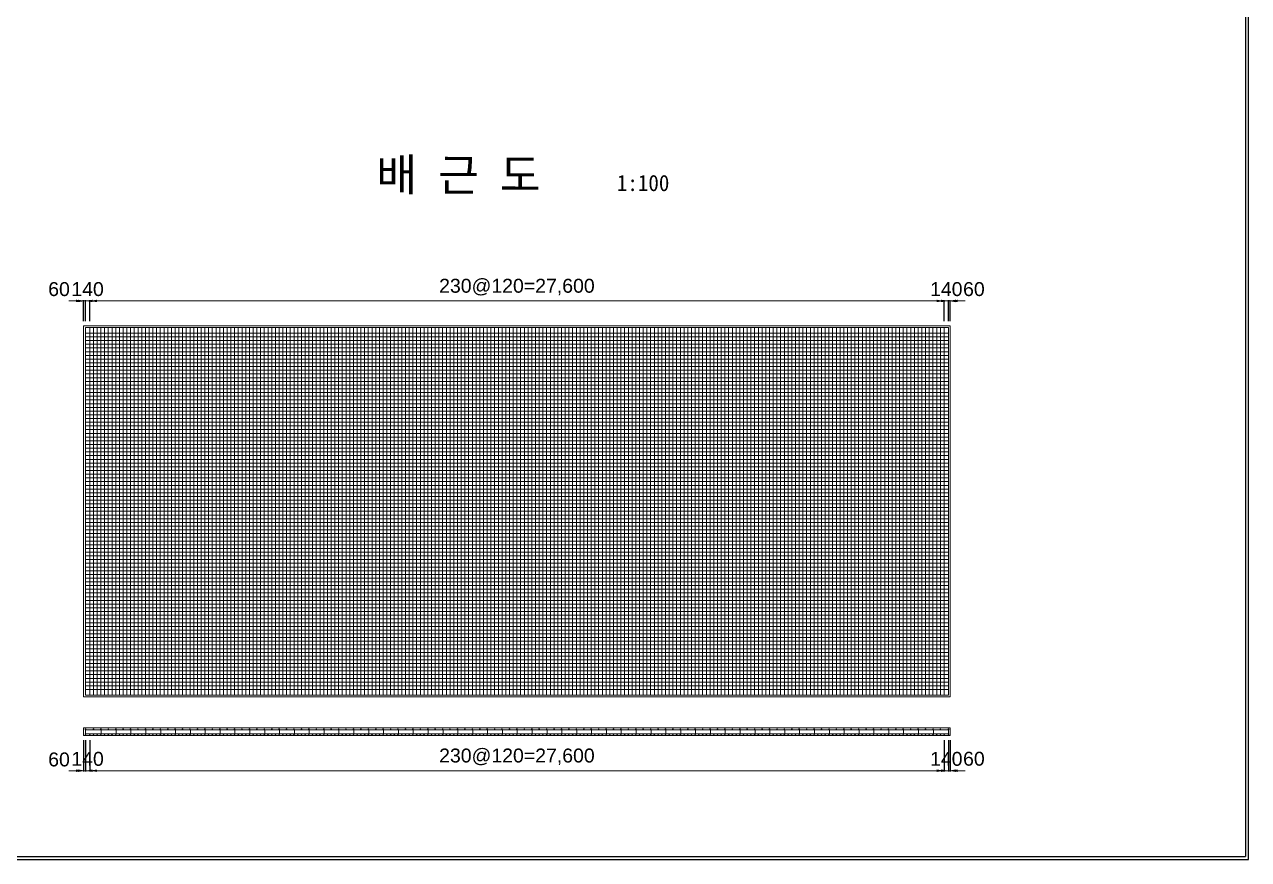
# Model space of a CAD drawing. Header units: metres. Extents: x 674733 to 752233, y -201459 to -147459.
# Drawn here: x 712691 to 752233, y -201459 to -174463 of the extents above; entities that cross this region are included whole.
import ezdxf
from ezdxf.enums import TextEntityAlignment as Align

# ---------------------------------------------------------------- set-up
doc = ezdxf.new("R2010")
doc.units = ezdxf.units.M
doc.header["$MEASUREMENT"] = 0
doc.layers.get('Defpoints').update_dxf_attribs({"lineweight": 0})
for name, color, linetype, lineweight in [('A-DIM01', 1, 'Continuous', 0), ('Concrete', 4, 'Continuous', 0), ('L3', 6, 'Continuous', 0), ('Text', 3, 'Continuous', 0)]:
    doc.layers.add(name, color=color, linetype=linetype, lineweight=lineweight)
doc.styles.get("Standard").update_dxf_attribs({"font": '', "height": 5})
doc.styles.add('style2', font='arial.ttf')
doc.styles.add('돋움', font='')
doc.styles.get('STANDARD').set_extended_font_data('GulimChe')
doc.styles.get('돋움').set_extended_font_data('Dotum')
doc.dimstyles.new('DIM01', dxfattribs={"dimtxt": 3.5, "dimasz": 0.8, "dimexe": 2, "dimexo": 10, "dimgap": 1.25, "dimtad": 1, "dimdec": 0, "dimzin": 0, "dimtxsty": '돋움', "dimcen": 0.09, "dimclrd": 1, "dimclre": 1, "dimclrt": 256, "dimadec": 0, "dimazin": 0, "dimtfac": 0.072, "dimtdec": 0, "dimtix": 1, "dimtmove": 2, "dimatfit": 3, "dimfxl": 1, "dimtolj": 1, "dimtzin": 0, "dimlwd": -1, "dimarcsym": 0})

# ---------------------------------------------------------------- blocks, each defined once
blk = doc.blocks.new('*D380')
at = {"layer": 'A-DIM01', "color": 1}
for p, q in [((714358.977496, -183400.880734), (714118.977496, -183400.880734)), ((714598.977496, -183400.880734), (714658.977496, -183400.880734)), ((714898.977496, -183400.880734), (715138.977496, -183400.880734))]:
    blk.add_line(p, q, dxfattribs=at)
at = {"layer": 'A-DIM01', "color": 1, "lineweight": -2}
for p, q in [((714598.977496, -184052.008871), (714598.977496, -183370.880734)), ((714658.977496, -184052.008871), (714658.977496, -183370.880734))]:
    blk.add_line(p, q, dxfattribs=at)
at = {"layer": 'A-DIM01', "color": 1}
for points in [[(714358.977496, -183360.880734), (714358.977496, -183440.880734), (714598.977496, -183400.880734)], [(714898.977496, -183360.880734), (714898.977496, -183440.880734), (714658.977496, -183400.880734)]]:
    blk.add_solid(points, dxfattribs=at)
at = {"layer": 'Defpoints', "color": 0}
for p in [(714658.977496, -183400.880734), (714598.977496, -184202.008871), (714658.977496, -184202.008871)]:
    blk.add_point(p, dxfattribs=at)
at = {"layer": 'A-DIM01', "color": 7, "insert": (713806.895174, -183021.12289), "char_height": 450, "attachment_point": 5, "style": 'style2'}
blk.add_mtext('\\A1;60', dxfattribs=at)
blk = doc.blocks.new('*D382')
at = {"layer": 'A-DIM01', "color": 1}
for p, q in [((714418.977496, -183400.880734), (714178.977496, -183400.880734)), ((714658.977496, -183400.880734), (714798.977496, -183400.880734)), ((715038.977496, -183400.880734), (715278.977496, -183400.880734))]:
    blk.add_line(p, q, dxfattribs=at)
at = {"layer": 'A-DIM01', "color": 1, "lineweight": -2}
for p, q in [((714658.977496, -184052.008871), (714658.977496, -183370.880734)), ((714798.977496, -184052.008871), (714798.977496, -183370.880734))]:
    blk.add_line(p, q, dxfattribs=at)
at = {"layer": 'A-DIM01', "color": 1}
for points in [[(714418.977496, -183360.880734), (714418.977496, -183440.880734), (714658.977496, -183400.880734)], [(715038.977496, -183360.880734), (715038.977496, -183440.880734), (714798.977496, -183400.880734)]]:
    blk.add_solid(points, dxfattribs=at)
at = {"layer": 'Defpoints', "color": 0}
for p in [(714798.977496, -183400.880734), (714658.977496, -184202.008871), (714798.977496, -184202.008871)]:
    blk.add_point(p, dxfattribs=at)
at = {"layer": 'A-DIM01', "color": 7, "insert": (714728.977496, -183021.12289), "char_height": 450, "attachment_point": 5, "style": 'style2'}
blk.add_mtext('\\A1;140', dxfattribs=at)
blk = doc.blocks.new('*D384')
at = {"layer": 'A-DIM01', "color": 1}
for p, q in [((742298.977496, -183400.880734), (742058.977496, -183400.880734)), ((742538.977496, -183400.880734), (742598.977496, -183400.880734)), ((742838.977496, -183400.880734), (743078.977496, -183400.880734))]:
    blk.add_line(p, q, dxfattribs=at)
at = {"layer": 'A-DIM01', "color": 1, "lineweight": -2}
for p, q in [((742538.977496, -184052.008871), (742538.977496, -183370.880734)), ((742598.977496, -184052.008871), (742598.977496, -183370.880734))]:
    blk.add_line(p, q, dxfattribs=at)
at = {"layer": 'A-DIM01', "color": 1}
for points in [[(742298.977496, -183360.880734), (742298.977496, -183440.880734), (742538.977496, -183400.880734)], [(742838.977496, -183360.880734), (742838.977496, -183440.880734), (742598.977496, -183400.880734)]]:
    blk.add_solid(points, dxfattribs=at)
at = {"layer": 'Defpoints', "color": 0}
for p in [(742598.977496, -183400.880734), (742538.977496, -184202.008871), (742598.977496, -184202.008871)]:
    blk.add_point(p, dxfattribs=at)
at = {"layer": 'A-DIM01', "color": 7, "insert": (743361.257966, -183021.12289), "char_height": 450, "attachment_point": 5, "style": 'style2'}
blk.add_mtext('\\A1;60', dxfattribs=at)
blk = doc.blocks.new('*D386')
at = {"layer": 'A-DIM01', "color": 1}
for p, q in [((742158.977496, -183400.880734), (741918.977496, -183400.880734)), ((742398.977496, -183400.880734), (742538.977496, -183400.880734)), ((742778.977496, -183400.880734), (743018.977496, -183400.880734))]:
    blk.add_line(p, q, dxfattribs=at)
at = {"layer": 'A-DIM01', "color": 1, "lineweight": -2}
for p, q in [((742398.977496, -184052.008871), (742398.977496, -183370.880734)), ((742538.977496, -184052.008871), (742538.977496, -183370.880734))]:
    blk.add_line(p, q, dxfattribs=at)
at = {"layer": 'A-DIM01', "color": 1}
for points in [[(742158.977496, -183360.880734), (742158.977496, -183440.880734), (742398.977496, -183400.880734)], [(742778.977496, -183360.880734), (742778.977496, -183440.880734), (742538.977496, -183400.880734)]]:
    blk.add_solid(points, dxfattribs=at)
at = {"layer": 'Defpoints', "color": 0}
for p in [(742538.977496, -183400.880734), (742398.977496, -184202.008871), (742538.977496, -184202.008871)]:
    blk.add_point(p, dxfattribs=at)
at = {"layer": 'A-DIM01', "color": 7, "insert": (742468.977496, -183021.12289), "char_height": 450, "attachment_point": 5, "style": 'style2'}
blk.add_mtext('\\A1;140', dxfattribs=at)
blk = doc.blocks.new('*D388')
at = {"layer": 'A-DIM01', "color": 1, "lineweight": -2}
for p, q in [((714798.977496, -184052.008871), (714798.977496, -183370.880734)), ((742398.977496, -184052.008871), (742398.977496, -183370.880734))]:
    blk.add_line(p, q, dxfattribs=at)
at = {"layer": 'A-DIM01', "color": 1}
blk.add_line((715038.977496, -183400.880734), (742158.977496, -183400.880734), dxfattribs=at)
for points in [[(715038.977496, -183360.880734), (715038.977496, -183440.880734), (714798.977496, -183400.880734)], [(742158.977496, -183360.880734), (742158.977496, -183440.880734), (742398.977496, -183400.880734)]]:
    blk.add_solid(points, dxfattribs=at)
at = {"layer": 'Defpoints', "color": 0}
for p in [(742398.977496, -183400.880734), (714798.977496, -184202.008871), (742398.977496, -184202.008871)]:
    blk.add_point(p, dxfattribs=at)
at = {"layer": 'A-DIM01', "color": 7, "insert": (728598.977496, -182955.587419), "char_height": 450, "attachment_point": 5, "style": 'style2'}
blk.add_mtext('\\A1;230@120=27,600', dxfattribs=at)
blk = doc.blocks.new('*D390')
at = {"layer": 'A-DIM01', "color": 1, "lineweight": -2}
for p, q in [((714598.977496, -197602.008871), (714598.977496, -198616.632182)), ((714658.977496, -197935.504045), (714658.977496, -198616.632182))]:
    blk.add_line(p, q, dxfattribs=at)
at = {"layer": 'A-DIM01', "color": 1}
for p, q in [((714358.977496, -198586.632182), (714118.977496, -198586.632182)), ((714598.977496, -198586.632182), (714658.977496, -198586.632182)), ((714898.977496, -198586.632182), (715138.977496, -198586.632182))]:
    blk.add_line(p, q, dxfattribs=at)
for points in [[(714358.977496, -198546.632182), (714358.977496, -198626.632182), (714598.977496, -198586.632182)], [(714898.977496, -198546.632182), (714898.977496, -198626.632182), (714658.977496, -198586.632182)]]:
    blk.add_solid(points, dxfattribs=at)
at = {"layer": 'Defpoints', "color": 0}
for p in [(714598.977496, -197452.008871), (714658.977496, -197785.504045), (714658.977496, -198586.632182)]:
    blk.add_point(p, dxfattribs=at)
at = {"layer": 'A-DIM01', "color": 7, "insert": (713806.895174, -198225.705703), "char_height": 450, "attachment_point": 5, "style": 'style2'}
blk.add_mtext('\\A1;60', dxfattribs=at)
blk = doc.blocks.new('*D392')
at = {"layer": 'A-DIM01', "color": 1, "lineweight": -2}
for p, q in [((714658.977496, -197602.008871), (714658.977496, -198616.632182)), ((714798.977496, -197935.504045), (714798.977496, -198616.632182))]:
    blk.add_line(p, q, dxfattribs=at)
at = {"layer": 'A-DIM01', "color": 1}
for p, q in [((714418.977496, -198586.632182), (714178.977496, -198586.632182)), ((714658.977496, -198586.632182), (714798.977496, -198586.632182)), ((715038.977496, -198586.632182), (715278.977496, -198586.632182))]:
    blk.add_line(p, q, dxfattribs=at)
for points in [[(714418.977496, -198546.632182), (714418.977496, -198626.632182), (714658.977496, -198586.632182)], [(715038.977496, -198546.632182), (715038.977496, -198626.632182), (714798.977496, -198586.632182)]]:
    blk.add_solid(points, dxfattribs=at)
at = {"layer": 'Defpoints', "color": 0}
for p in [(714658.977496, -197452.008871), (714798.977496, -197785.504045), (714798.977496, -198586.632182)]:
    blk.add_point(p, dxfattribs=at)
at = {"layer": 'A-DIM01', "color": 7, "insert": (714728.977496, -198206.874337), "char_height": 450, "attachment_point": 5, "style": 'style2'}
blk.add_mtext('\\A1;140', dxfattribs=at)
blk = doc.blocks.new('*D394')
at = {"layer": 'A-DIM01', "color": 1, "lineweight": -2}
for p, q in [((742538.977496, -197602.008871), (742538.977496, -198616.632182)), ((742598.977496, -197602.008871), (742598.977496, -198616.632182))]:
    blk.add_line(p, q, dxfattribs=at)
at = {"layer": 'A-DIM01', "color": 1}
for p, q in [((742298.977496, -198586.632182), (742058.977496, -198586.632182)), ((742538.977496, -198586.632182), (742598.977496, -198586.632182)), ((742838.977496, -198586.632182), (743078.977496, -198586.632182))]:
    blk.add_line(p, q, dxfattribs=at)
for points in [[(742298.977496, -198546.632182), (742298.977496, -198626.632182), (742538.977496, -198586.632182)], [(742838.977496, -198546.632182), (742838.977496, -198626.632182), (742598.977496, -198586.632182)]]:
    blk.add_solid(points, dxfattribs=at)
at = {"layer": 'Defpoints', "color": 0}
for p in [(742538.977496, -197452.008871), (742598.977496, -197452.008871), (742598.977496, -198586.632182)]:
    blk.add_point(p, dxfattribs=at)
at = {"layer": 'A-DIM01', "color": 7, "insert": (743361.257966, -198202.877584), "char_height": 450, "attachment_point": 5, "style": 'style2'}
blk.add_mtext('\\A1;60', dxfattribs=at)
blk = doc.blocks.new('*D396')
at = {"layer": 'A-DIM01', "color": 1, "lineweight": -2}
for p, q in [((742398.977496, -197935.504045), (742398.977496, -198616.632182)), ((742538.977496, -197935.504045), (742538.977496, -198616.632182))]:
    blk.add_line(p, q, dxfattribs=at)
at = {"layer": 'A-DIM01', "color": 1}
for p, q in [((742158.977496, -198586.632182), (741918.977496, -198586.632182)), ((742398.977496, -198586.632182), (742538.977496, -198586.632182)), ((742778.977496, -198586.632182), (743018.977496, -198586.632182))]:
    blk.add_line(p, q, dxfattribs=at)
for points in [[(742158.977496, -198546.632182), (742158.977496, -198626.632182), (742398.977496, -198586.632182)], [(742778.977496, -198546.632182), (742778.977496, -198626.632182), (742538.977496, -198586.632182)]]:
    blk.add_solid(points, dxfattribs=at)
at = {"layer": 'Defpoints', "color": 0}
for p in [(742398.977496, -197785.504045), (742538.977496, -197785.504045), (742538.977496, -198586.632182)]:
    blk.add_point(p, dxfattribs=at)
at = {"layer": 'A-DIM01', "color": 7, "insert": (742468.977496, -198206.874337), "char_height": 450, "attachment_point": 5, "style": 'style2'}
blk.add_mtext('\\A1;140', dxfattribs=at)
blk = doc.blocks.new('*D398')
at = {"layer": 'A-DIM01', "color": 1, "lineweight": -2}
for p, q in [((714798.977496, -197602.008871), (714798.977496, -198616.632182)), ((742398.977496, -197602.008871), (742398.977496, -198616.632182))]:
    blk.add_line(p, q, dxfattribs=at)
at = {"layer": 'A-DIM01', "color": 1}
blk.add_line((715038.977496, -198586.632182), (742158.977496, -198586.632182), dxfattribs=at)
for points in [[(715038.977496, -198546.632182), (715038.977496, -198626.632182), (714798.977496, -198586.632182)], [(742158.977496, -198546.632182), (742158.977496, -198626.632182), (742398.977496, -198586.632182)]]:
    blk.add_solid(points, dxfattribs=at)
at = {"layer": 'Defpoints', "color": 0}
for p in [(714798.977496, -197452.008871), (742398.977496, -197452.008871), (742398.977496, -198586.632182)]:
    blk.add_point(p, dxfattribs=at)
at = {"layer": 'A-DIM01', "color": 7, "insert": (728598.977496, -198141.338866), "char_height": 450, "attachment_point": 5, "style": 'style2'}
blk.add_mtext('\\A1;230@120=27,600', dxfattribs=at)

msp = doc.modelspace()

# ---------------------------------------------------------------- linework, layer by layer
for p, q in [((752232.93221, -201458.579537), (752232.93221, -147458.579537)), ((752132.93221, -147558.579537), (752132.93221, -201358.579537)), ((674732.93221, -201458.579537), (752232.93221, -201458.579537)), ((674832.93221, -201358.579537), (752132.93221, -201358.579537))]:
    msp.add_line(p, q)
at = {"layer": 'Concrete'}
for p, q in [((714598.977496, -184202.008871), (727948.977496, -184202.008871)), ((714598.977496, -196202.008871), (714598.977496, -184202.008871)), ((727948.977496, -184202.008871), (742598.977496, -184202.008871)), ((742598.977496, -184202.008871), (742598.977496, -196202.008871)), ((714598.977496, -196202.008871), (727948.977496, -196202.008871)), ((727948.977496, -196202.008871), (742598.977496, -196202.008871)), ((714598.977496, -197202.008871), (725031.473804, -197202.008871)), ((714598.977496, -197202.008871), (714598.977496, -197452.008871)), ((725031.473804, -197202.008871), (742598.977496, -197202.008871)), ((742598.977496, -197202.008871), (742598.977496, -197452.008871)), ((714598.977496, -197452.008871), (725031.473804, -197452.008871)), ((725031.473804, -197452.008871), (742598.977496, -197452.008871))]:
    msp.add_line(p, q, dxfattribs=at)
at = {"layer": 'L3'}
for p, q in [((714658.977496, -184262.008871), (727948.977496, -184262.008871)), ((714658.977496, -196142.008871), (714658.977496, -184262.008871)), ((714798.977496, -196142.008871), (714798.977496, -184262.008871)), ((714918.977496, -196142.008871), (714918.977496, -184262.008871)), ((715038.977496, -196142.008871), (715038.977496, -184262.008871)), ((715158.977496, -196142.008871), (715158.977496, -184262.008871)), ((715278.977496, -196142.008871), (715278.977496, -184262.008871)), ((715398.977496, -196142.008871), (715398.977496, -184262.008871)), ((715518.977496, -196142.008871), (715518.977496, -184262.008871)), ((715638.977496, -196142.008871), (715638.977496, -184262.008871)), ((715758.977496, -196142.008871), (715758.977496, -184262.008871)), ((715878.977496, -196142.008871), (715878.977496, -184262.008871)), ((715998.977496, -196142.008871), (715998.977496, -184262.008871)), ((716118.977496, -196142.008871), (716118.977496, -184262.008871)), ((716238.977496, -196142.008871), (716238.977496, -184262.008871)), ((716358.977496, -196142.008871), (716358.977496, -184262.008871)), ((716478.977496, -196142.008871), (716478.977496, -184262.008871)), ((716598.977496, -196142.008871), (716598.977496, -184262.008871)), ((716718.977496, -196142.008871), (716718.977496, -184262.008871)), ((716838.977496, -196142.008871), (716838.977496, -184262.008871)), ((716958.977496, -196142.008871), (716958.977496, -184262.008871)), ((717078.977496, -196142.008871), (717078.977496, -184262.008871)), ((717198.977496, -196142.008871), (717198.977496, -184262.008871)), ((717318.977496, -196142.008871), (717318.977496, -184262.008871)), ((717438.977496, -196142.008871), (717438.977496, -184262.008871)), ((717558.977496, -196142.008871), (717558.977496, -184262.008871)), ((717678.977496, -196142.008871), (717678.977496, -184262.008871)), ((717798.977496, -196142.008871), (717798.977496, -184262.008871)), ((717918.977496, -196142.008871), (717918.977496, -184262.008871)), ((718038.977496, -196142.008871), (718038.977496, -184262.008871)), ((718158.977496, -196142.008871), (718158.977496, -184262.008871)), ((718278.977496, -196142.008871), (718278.977496, -184262.008871)), ((718398.977496, -196142.008871), (718398.977496, -184262.008871)), ((718518.977496, -196142.008871), (718518.977496, -184262.008871)), ((718638.977496, -196142.008871), (718638.977496, -184262.008871)), ((718758.977496, -196142.008871), (718758.977496, -184262.008871)), ((718878.977496, -196142.008871), (718878.977496, -184262.008871)), ((718998.977496, -196142.008871), (718998.977496, -184262.008871)), ((719118.977496, -196142.008871), (719118.977496, -184262.008871)), ((719238.977496, -196142.008871), (719238.977496, -184262.008871)), ((719358.977496, -196142.008871), (719358.977496, -184262.008871)), ((719478.977496, -196142.008871), (719478.977496, -184262.008871)), ((719598.977496, -196142.008871), (719598.977496, -184262.008871)), ((719718.977496, -196142.008871), (719718.977496, -184262.008871)), ((719838.977496, -196142.008871), (719838.977496, -184262.008871)), ((719958.977496, -196142.008871), (719958.977496, -184262.008871)), ((720078.977496, -196142.008871), (720078.977496, -184262.008871)), ((720198.977496, -196142.008871), (720198.977496, -184262.008871)), ((720318.977496, -196142.008871), (720318.977496, -184262.008871)), ((720438.977496, -196142.008871), (720438.977496, -184262.008871)), ((720558.977496, -196142.008871), (720558.977496, -184262.008871)), ((720678.977496, -196142.008871), (720678.977496, -184262.008871)), ((720798.977496, -196142.008871), (720798.977496, -184262.008871)), ((720918.977496, -196142.008871), (720918.977496, -184262.008871)), ((721038.977496, -196142.008871), (721038.977496, -184262.008871)), ((721158.977496, -196142.008871), (721158.977496, -184262.008871)), ((721278.977496, -196142.008871), (721278.977496, -184262.008871)), ((721398.977496, -196142.008871), (721398.977496, -184262.008871)), ((721518.977496, -196142.008871), (721518.977496, -184262.008871)), ((721638.977496, -196142.008871), (721638.977496, -184262.008871)), ((721758.977496, -196142.008871), (721758.977496, -184262.008871)), ((721878.977496, -196142.008871), (721878.977496, -184262.008871)), ((721998.977496, -196142.008871), (721998.977496, -184262.008871)), ((722118.977496, -196142.008871), (722118.977496, -184262.008871)), ((722238.977496, -196142.008871), (722238.977496, -184262.008871)), ((722358.977496, -196142.008871), (722358.977496, -184262.008871)), ((722478.977496, -196142.008871), (722478.977496, -184262.008871)), ((722598.977496, -196142.008871), (722598.977496, -184262.008871)), ((722718.977496, -196142.008871), (722718.977496, -184262.008871)), ((722838.977496, -196142.008871), (722838.977496, -184262.008871)), ((722958.977496, -196142.008871), (722958.977496, -184262.008871)), ((723078.977496, -196142.008871), (723078.977496, -184262.008871)), ((723198.977496, -196142.008871), (723198.977496, -184262.008871)), ((723318.977496, -196142.008871), (723318.977496, -184262.008871)), ((723438.977496, -196142.008871), (723438.977496, -184262.008871)), ((723558.977496, -196142.008871), (723558.977496, -184262.008871)), ((723678.977496, -196142.008871), (723678.977496, -184262.008871)), ((723798.977496, -196142.008871), (723798.977496, -184262.008871)), ((723918.977496, -196142.008871), (723918.977496, -184262.008871)), ((724038.977496, -196142.008871), (724038.977496, -184262.008871)), ((724158.977496, -196142.008871), (724158.977496, -184262.008871)), ((724278.977496, -196142.008871), (724278.977496, -184262.008871)), ((724398.977496, -196142.008871), (724398.977496, -184262.008871)), ((724518.977496, -196142.008871), (724518.977496, -184262.008871)), ((724638.977496, -196142.008871), (724638.977496, -184262.008871)), ((724758.977496, -196142.008871), (724758.977496, -184262.008871)), ((724878.977496, -196142.008871), (724878.977496, -184262.008871)), ((724998.977496, -196142.008871), (724998.977496, -184262.008871)), ((725118.977496, -196142.008871), (725118.977496, -184262.008871)), ((725238.977496, -196142.008871), (725238.977496, -184262.008871)), ((725358.977496, -196142.008871), (725358.977496, -184262.008871)), ((725478.977496, -196142.008871), (725478.977496, -184262.008871)), ((725598.977496, -196142.008871), (725598.977496, -184262.008871)), ((725718.977496, -196142.008871), (725718.977496, -184262.008871)), ((725838.977496, -196142.008871), (725838.977496, -184262.008871)), ((725958.977496, -196142.008871), (725958.977496, -184262.008871)), ((726078.977496, -196142.008871), (726078.977496, -184262.008871)), ((726198.977496, -196142.008871), (726198.977496, -184262.008871)), ((726318.977496, -196142.008871), (726318.977496, -184262.008871)), ((726438.977496, -196142.008871), (726438.977496, -184262.008871)), ((726558.977496, -196142.008871), (726558.977496, -184262.008871)), ((726678.977496, -196142.008871), (726678.977496, -184262.008871)), ((726798.977496, -196142.008871), (726798.977496, -184262.008871)), ((726918.977496, -196142.008871), (726918.977496, -184262.008871)), ((727038.977496, -196142.008871), (727038.977496, -184262.008871)), ((727158.977496, -196142.008871), (727158.977496, -184262.008871)), ((727278.977496, -196142.008871), (727278.977496, -184262.008871)), ((727398.977496, -196142.008871), (727398.977496, -184262.008871)), ((727518.977496, -196142.008871), (727518.977496, -184262.008871)), ((727638.977496, -196142.008871), (727638.977496, -184262.008871)), ((727758.977496, -196142.008871), (727758.977496, -184262.008871)), ((727878.977496, -196142.008871), (727878.977496, -184262.008871)), ((727948.977496, -184262.008871), (742538.977496, -184262.008871)), ((727998.977496, -196142.008871), (727998.977496, -184262.008871)), ((728118.977496, -196142.008871), (728118.977496, -184262.008871)), ((728238.977496, -196142.008871), (728238.977496, -184262.008871)), ((728358.977496, -196142.008871), (728358.977496, -184262.008871)), ((728478.977496, -196142.008871), (728478.977496, -184262.008871)), ((728598.977496, -196142.008871), (728598.977496, -184262.008871)), ((728718.977496, -196142.008871), (728718.977496, -184262.008871)), ((728838.977496, -196142.008871), (728838.977496, -184262.008871)), ((728958.977496, -196142.008871), (728958.977496, -184262.008871)), ((729078.977496, -196142.008871), (729078.977496, -184262.008871)), ((729198.977496, -196142.008871), (729198.977496, -184262.008871)), ((729318.977496, -196142.008871), (729318.977496, -184262.008871)), ((729438.977496, -196142.008871), (729438.977496, -184262.008871)), ((729558.977496, -196142.008871), (729558.977496, -184262.008871)), ((729678.977496, -196142.008871), (729678.977496, -184262.008871)), ((729798.977496, -196142.008871), (729798.977496, -184262.008871)), ((729918.977496, -196142.008871), (729918.977496, -184262.008871)), ((730038.977496, -196142.008871), (730038.977496, -184262.008871)), ((730158.977496, -196142.008871), (730158.977496, -184262.008871)), ((730278.977496, -196142.008871), (730278.977496, -184262.008871)), ((730398.977496, -196142.008871), (730398.977496, -184262.008871)), ((730518.977496, -196142.008871), (730518.977496, -184262.008871)), ((730638.977496, -196142.008871), (730638.977496, -184262.008871)), ((730758.977496, -196142.008871), (730758.977496, -184262.008871)), ((730878.977496, -196142.008871), (730878.977496, -184262.008871)), ((730998.977496, -196142.008871), (730998.977496, -184262.008871)), ((731118.977496, -196142.008871), (731118.977496, -184262.008871)), ((731238.977496, -196142.008871), (731238.977496, -184262.008871)), ((731358.977496, -196142.008871), (731358.977496, -184262.008871)), ((731478.977496, -196142.008871), (731478.977496, -184262.008871)), ((731598.977496, -196142.008871), (731598.977496, -184262.008871)), ((731718.977496, -196142.008871), (731718.977496, -184262.008871)), ((731838.977496, -196142.008871), (731838.977496, -184262.008871)), ((731958.977496, -196142.008871), (731958.977496, -184262.008871)), ((732078.977496, -196142.008871), (732078.977496, -184262.008871)), ((732198.977496, -196142.008871), (732198.977496, -184262.008871)), ((732318.977496, -196142.008871), (732318.977496, -184262.008871)), ((732438.977496, -196142.008871), (732438.977496, -184262.008871)), ((732558.977496, -196142.008871), (732558.977496, -184262.008871)), ((732678.977496, -196142.008871), (732678.977496, -184262.008871)), ((732798.977496, -196142.008871), (732798.977496, -184262.008871)), ((732918.977496, -196142.008871), (732918.977496, -184262.008871)), ((733038.977496, -196142.008871), (733038.977496, -184262.008871)), ((733158.977496, -196142.008871), (733158.977496, -184262.008871)), ((733278.977496, -196142.008871), (733278.977496, -184262.008871)), ((733398.977496, -196142.008871), (733398.977496, -184262.008871)), ((733518.977496, -196142.008871), (733518.977496, -184262.008871)), ((733638.977496, -196142.008871), (733638.977496, -184262.008871)), ((733758.977496, -196142.008871), (733758.977496, -184262.008871)), ((733878.977496, -196142.008871), (733878.977496, -184262.008871)), ((733998.977496, -196142.008871), (733998.977496, -184262.008871)), ((734118.977496, -196142.008871), (734118.977496, -184262.008871)), ((734238.977496, -196142.008871), (734238.977496, -184262.008871)), ((734358.977496, -196142.008871), (734358.977496, -184262.008871)), ((734478.977496, -196142.008871), (734478.977496, -184262.008871)), ((734598.977496, -196142.008871), (734598.977496, -184262.008871)), ((734718.977496, -196142.008871), (734718.977496, -184262.008871)), ((734838.977496, -196142.008871), (734838.977496, -184262.008871)), ((734958.977496, -196142.008871), (734958.977496, -184262.008871)), ((735078.977496, -196142.008871), (735078.977496, -184262.008871)), ((735198.977496, -196142.008871), (735198.977496, -184262.008871)), ((735318.977496, -196142.008871), (735318.977496, -184262.008871)), ((735438.977496, -196142.008871), (735438.977496, -184262.008871)), ((735558.977496, -196142.008871), (735558.977496, -184262.008871)), ((735678.977496, -196142.008871), (735678.977496, -184262.008871)), ((735798.977496, -196142.008871), (735798.977496, -184262.008871)), ((735918.977496, -196142.008871), (735918.977496, -184262.008871)), ((736038.977496, -196142.008871), (736038.977496, -184262.008871)), ((736158.977496, -196142.008871), (736158.977496, -184262.008871)), ((736278.977496, -196142.008871), (736278.977496, -184262.008871)), ((736398.977496, -196142.008871), (736398.977496, -184262.008871)), ((736518.977496, -196142.008871), (736518.977496, -184262.008871)), ((736638.977496, -196142.008871), (736638.977496, -184262.008871)), ((736758.977496, -196142.008871), (736758.977496, -184262.008871)), ((736878.977496, -196142.008871), (736878.977496, -184262.008871)), ((736998.977496, -196142.008871), (736998.977496, -184262.008871)), ((737118.977496, -196142.008871), (737118.977496, -184262.008871)), ((737238.977496, -196142.008871), (737238.977496, -184262.008871)), ((737358.977496, -196142.008871), (737358.977496, -184262.008871)), ((737478.977496, -196142.008871), (737478.977496, -184262.008871)), ((737598.977496, -196142.008871), (737598.977496, -184262.008871)), ((737718.977496, -196142.008871), (737718.977496, -184262.008871)), ((737838.977496, -196142.008871), (737838.977496, -184262.008871)), ((737958.977496, -196142.008871), (737958.977496, -184262.008871)), ((738078.977496, -196142.008871), (738078.977496, -184262.008871)), ((738198.977496, -196142.008871), (738198.977496, -184262.008871)), ((738318.977496, -196142.008871), (738318.977496, -184262.008871)), ((738438.977496, -196142.008871), (738438.977496, -184262.008871)), ((738558.977496, -196142.008871), (738558.977496, -184262.008871)), ((738678.977496, -196142.008871), (738678.977496, -184262.008871)), ((738798.977496, -196142.008871), (738798.977496, -184262.008871)), ((738918.977496, -196142.008871), (738918.977496, -184262.008871)), ((739038.977496, -196142.008871), (739038.977496, -184262.008871)), ((739158.977496, -196142.008871), (739158.977496, -184262.008871)), ((739278.977496, -196142.008871), (739278.977496, -184262.008871)), ((739398.977496, -196142.008871), (739398.977496, -184262.008871)), ((739518.977496, -196142.008871), (739518.977496, -184262.008871)), ((739638.977496, -196142.008871), (739638.977496, -184262.008871)), ((739758.977496, -196142.008871), (739758.977496, -184262.008871)), ((739878.977496, -196142.008871), (739878.977496, -184262.008871)), ((739998.977496, -196142.008871), (739998.977496, -184262.008871)), ((740118.977496, -196142.008871), (740118.977496, -184262.008871)), ((740238.977496, -196142.008871), (740238.977496, -184262.008871)), ((740358.977496, -196142.008871), (740358.977496, -184262.008871)), ((740478.977496, -196142.008871), (740478.977496, -184262.008871)), ((740598.977496, -196142.008871), (740598.977496, -184262.008871)), ((740718.977496, -196142.008871), (740718.977496, -184262.008871)), ((740838.977496, -196142.008871), (740838.977496, -184262.008871)), ((740958.977496, -196142.008871), (740958.977496, -184262.008871)), ((741078.977496, -196142.008871), (741078.977496, -184262.008871)), ((741198.977496, -196142.008871), (741198.977496, -184262.008871)), ((741318.977496, -196142.008871), (741318.977496, -184262.008871)), ((741438.977496, -196142.008871), (741438.977496, -184262.008871)), ((741558.977496, -196142.008871), (741558.977496, -184262.008871)), ((741678.977496, -196142.008871), (741678.977496, -184262.008871)), ((741798.977496, -196142.008871), (741798.977496, -184262.008871)), ((741918.977496, -196142.008871), (741918.977496, -184262.008871)), ((742038.977496, -196142.008871), (742038.977496, -184262.008871)), ((742158.977496, -196142.008871), (742158.977496, -184262.008871)), ((742278.977496, -196142.008871), (742278.977496, -184262.008871)), ((742398.977496, -196142.008871), (742398.977496, -184262.008871)), ((742538.977496, -196142.008871), (742538.977496, -184262.008871)), ((714658.977496, -184442.008871), (727948.977496, -184442.008871)), ((714658.977496, -184562.008871), (727948.977496, -184562.008871)), ((727948.977496, -184442.008871), (742538.977496, -184442.008871)), ((727948.977496, -184562.008871), (742538.977496, -184562.008871)), ((714658.977496, -184682.008871), (727948.977496, -184682.008871)), ((714658.977496, -184802.008871), (727948.977496, -184802.008871)), ((714658.977496, -184922.008871), (727948.977496, -184922.008871)), ((714658.977496, -185042.008871), (727948.977496, -185042.008871)), ((727948.977496, -184682.008871), (742538.977496, -184682.008871)), ((727948.977496, -184802.008871), (742538.977496, -184802.008871)), ((727948.977496, -184922.008871), (742538.977496, -184922.008871)), ((727948.977496, -185042.008871), (742538.977496, -185042.008871)), ((714658.977496, -185162.008871), (727948.977496, -185162.008871)), ((714658.977496, -185282.008871), (727948.977496, -185282.008871)), ((714658.977496, -185402.008871), (727948.977496, -185402.008871)), ((727948.977496, -185162.008871), (742538.977496, -185162.008871)), ((727948.977496, -185282.008871), (742538.977496, -185282.008871)), ((727948.977496, -185402.008871), (742538.977496, -185402.008871)), ((714658.977496, -185522.008871), (727948.977496, -185522.008871)), ((714658.977496, -185642.008871), (727948.977496, -185642.008871)), ((714658.977496, -185762.008871), (727948.977496, -185762.008871)), ((727948.977496, -185522.008871), (742538.977496, -185522.008871)), ((727948.977496, -185642.008871), (742538.977496, -185642.008871)), ((727948.977496, -185762.008871), (742538.977496, -185762.008871)), ((714658.977496, -185882.008871), (727948.977496, -185882.008871)), ((714658.977496, -186002.008871), (727948.977496, -186002.008871)), ((714658.977496, -186122.008871), (727948.977496, -186122.008871)), ((727948.977496, -185882.008871), (742538.977496, -185882.008871)), ((727948.977496, -186002.008871), (742538.977496, -186002.008871)), ((727948.977496, -186122.008871), (742538.977496, -186122.008871)), ((714658.977496, -186242.008871), (727948.977496, -186242.008871)), ((714658.977496, -186362.008871), (727948.977496, -186362.008871)), ((714658.977496, -186482.008871), (727948.977496, -186482.008871)), ((714658.977496, -186602.008871), (727948.977496, -186602.008871)), ((727948.977496, -186242.008871), (742538.977496, -186242.008871)), ((727948.977496, -186362.008871), (742538.977496, -186362.008871)), ((727948.977496, -186482.008871), (742538.977496, -186482.008871)), ((727948.977496, -186602.008871), (742538.977496, -186602.008871)), ((714658.977496, -186722.008871), (727948.977496, -186722.008871)), ((714658.977496, -186842.008871), (727948.977496, -186842.008871)), ((714658.977496, -186962.008871), (727948.977496, -186962.008871)), ((727948.977496, -186722.008871), (742538.977496, -186722.008871)), ((727948.977496, -186842.008871), (742538.977496, -186842.008871)), ((727948.977496, -186962.008871), (742538.977496, -186962.008871)), ((714658.977496, -187082.008871), (727948.977496, -187082.008871)), ((714658.977496, -187202.008871), (727948.977496, -187202.008871)), ((714658.977496, -187322.008871), (727948.977496, -187322.008871)), ((727948.977496, -187082.008871), (742538.977496, -187082.008871)), ((727948.977496, -187202.008871), (742538.977496, -187202.008871)), ((727948.977496, -187322.008871), (742538.977496, -187322.008871)), ((714658.977496, -187442.008871), (727948.977496, -187442.008871)), ((714658.977496, -187562.008871), (727948.977496, -187562.008871)), ((714658.977496, -187682.008871), (727948.977496, -187682.008871)), ((714658.977496, -187802.008871), (727948.977496, -187802.008871)), ((727948.977496, -187442.008871), (742538.977496, -187442.008871)), ((727948.977496, -187562.008871), (742538.977496, -187562.008871)), ((727948.977496, -187682.008871), (742538.977496, -187682.008871)), ((727948.977496, -187802.008871), (742538.977496, -187802.008871)), ((714658.977496, -187922.008871), (727948.977496, -187922.008871)), ((714658.977496, -188042.008871), (727948.977496, -188042.008871)), ((714658.977496, -188162.008871), (727948.977496, -188162.008871)), ((727948.977496, -187922.008871), (742538.977496, -187922.008871)), ((727948.977496, -188042.008871), (742538.977496, -188042.008871)), ((727948.977496, -188162.008871), (742538.977496, -188162.008871)), ((714658.977496, -188282.008871), (727948.977496, -188282.008871)), ((714658.977496, -188402.008871), (727948.977496, -188402.008871)), ((714658.977496, -188522.008871), (727948.977496, -188522.008871)), ((727948.977496, -188282.008871), (742538.977496, -188282.008871)), ((727948.977496, -188402.008871), (742538.977496, -188402.008871)), ((727948.977496, -188522.008871), (742538.977496, -188522.008871)), ((714658.977496, -188642.008871), (727948.977496, -188642.008871)), ((714658.977496, -188762.008871), (727948.977496, -188762.008871)), ((714658.977496, -188882.008871), (727948.977496, -188882.008871)), ((714658.977496, -189002.008871), (727948.977496, -189002.008871)), ((727948.977496, -188642.008871), (742538.977496, -188642.008871)), ((727948.977496, -188762.008871), (742538.977496, -188762.008871)), ((727948.977496, -188882.008871), (742538.977496, -188882.008871)), ((727948.977496, -189002.008871), (742538.977496, -189002.008871)), ((714658.977496, -189122.008871), (727948.977496, -189122.008871)), ((714658.977496, -189242.008871), (727948.977496, -189242.008871)), ((714658.977496, -189362.008871), (727948.977496, -189362.008871)), ((727948.977496, -189122.008871), (742538.977496, -189122.008871)), ((727948.977496, -189242.008871), (742538.977496, -189242.008871)), ((727948.977496, -189362.008871), (742538.977496, -189362.008871)), ((714658.977496, -189482.008871), (727948.977496, -189482.008871)), ((714658.977496, -189602.008871), (727948.977496, -189602.008871)), ((714658.977496, -189722.008871), (727948.977496, -189722.008871)), ((727948.977496, -189482.008871), (742538.977496, -189482.008871)), ((727948.977496, -189602.008871), (742538.977496, -189602.008871)), ((727948.977496, -189722.008871), (742538.977496, -189722.008871)), ((714658.977496, -189842.008871), (727948.977496, -189842.008871)), ((714658.977496, -189962.008871), (727948.977496, -189962.008871)), ((714658.977496, -190082.008871), (727948.977496, -190082.008871)), ((727948.977496, -189842.008871), (742538.977496, -189842.008871)), ((727948.977496, -189962.008871), (742538.977496, -189962.008871)), ((727948.977496, -190082.008871), (742538.977496, -190082.008871)), ((714658.977496, -190202.008871), (727948.977496, -190202.008871)), ((714658.977496, -190322.008871), (727948.977496, -190322.008871)), ((714658.977496, -190442.008871), (727948.977496, -190442.008871)), ((714658.977496, -190562.008871), (727948.977496, -190562.008871)), ((727948.977496, -190202.008871), (742538.977496, -190202.008871)), ((727948.977496, -190322.008871), (742538.977496, -190322.008871)), ((727948.977496, -190442.008871), (742538.977496, -190442.008871)), ((727948.977496, -190562.008871), (742538.977496, -190562.008871)), ((714658.977496, -190682.008871), (727948.977496, -190682.008871)), ((714658.977496, -190802.008871), (727948.977496, -190802.008871)), ((714658.977496, -190922.008871), (727948.977496, -190922.008871)), ((727948.977496, -190682.008871), (742538.977496, -190682.008871)), ((727948.977496, -190802.008871), (742538.977496, -190802.008871)), ((727948.977496, -190922.008871), (742538.977496, -190922.008871)), ((714658.977496, -191042.008871), (727948.977496, -191042.008871)), ((714658.977496, -191162.008871), (727948.977496, -191162.008871)), ((714658.977496, -191282.008871), (727948.977496, -191282.008871)), ((727948.977496, -191042.008871), (742538.977496, -191042.008871)), ((727948.977496, -191162.008871), (742538.977496, -191162.008871)), ((727948.977496, -191282.008871), (742538.977496, -191282.008871)), ((714658.977496, -191402.008871), (727948.977496, -191402.008871)), ((714658.977496, -191522.008871), (727948.977496, -191522.008871)), ((714658.977496, -191642.008871), (727948.977496, -191642.008871)), ((714658.977496, -191762.008871), (727948.977496, -191762.008871)), ((727948.977496, -191402.008871), (742538.977496, -191402.008871)), ((727948.977496, -191522.008871), (742538.977496, -191522.008871)), ((727948.977496, -191642.008871), (742538.977496, -191642.008871)), ((727948.977496, -191762.008871), (742538.977496, -191762.008871)), ((714658.977496, -191882.008871), (727948.977496, -191882.008871)), ((714658.977496, -192002.008871), (727948.977496, -192002.008871)), ((714658.977496, -192122.008871), (727948.977496, -192122.008871)), ((727948.977496, -191882.008871), (742538.977496, -191882.008871)), ((727948.977496, -192002.008871), (742538.977496, -192002.008871)), ((727948.977496, -192122.008871), (742538.977496, -192122.008871)), ((714658.977496, -192242.008871), (727948.977496, -192242.008871)), ((714658.977496, -192362.008871), (727948.977496, -192362.008871)), ((714658.977496, -192482.008871), (727948.977496, -192482.008871)), ((727948.977496, -192242.008871), (742538.977496, -192242.008871)), ((727948.977496, -192362.008871), (742538.977496, -192362.008871)), ((727948.977496, -192482.008871), (742538.977496, -192482.008871)), ((714658.977496, -192602.008871), (727948.977496, -192602.008871)), ((714658.977496, -192722.008871), (727948.977496, -192722.008871)), ((714658.977496, -192842.008871), (727948.977496, -192842.008871)), ((714658.977496, -192962.008871), (727948.977496, -192962.008871)), ((727948.977496, -192602.008871), (742538.977496, -192602.008871)), ((727948.977496, -192722.008871), (742538.977496, -192722.008871)), ((727948.977496, -192842.008871), (742538.977496, -192842.008871)), ((727948.977496, -192962.008871), (742538.977496, -192962.008871)), ((714658.977496, -193082.008871), (727948.977496, -193082.008871)), ((714658.977496, -193202.008871), (727948.977496, -193202.008871)), ((714658.977496, -193322.008871), (727948.977496, -193322.008871)), ((727948.977496, -193082.008871), (742538.977496, -193082.008871)), ((727948.977496, -193202.008871), (742538.977496, -193202.008871)), ((727948.977496, -193322.008871), (742538.977496, -193322.008871)), ((714658.977496, -193442.008871), (727948.977496, -193442.008871)), ((714658.977496, -193562.008871), (727948.977496, -193562.008871)), ((714658.977496, -193682.008871), (727948.977496, -193682.008871)), ((727948.977496, -193442.008871), (742538.977496, -193442.008871)), ((727948.977496, -193562.008871), (742538.977496, -193562.008871)), ((727948.977496, -193682.008871), (742538.977496, -193682.008871)), ((714658.977496, -193802.008871), (727948.977496, -193802.008871)), ((714658.977496, -193922.008871), (727948.977496, -193922.008871)), ((714658.977496, -194042.008871), (727948.977496, -194042.008871)), ((727948.977496, -193802.008871), (742538.977496, -193802.008871)), ((727948.977496, -193922.008871), (742538.977496, -193922.008871)), ((727948.977496, -194042.008871), (742538.977496, -194042.008871)), ((714658.977496, -194162.008871), (727948.977496, -194162.008871)), ((714658.977496, -194282.008871), (727948.977496, -194282.008871)), ((714658.977496, -194402.008871), (727948.977496, -194402.008871)), ((714658.977496, -194522.008871), (727948.977496, -194522.008871)), ((727948.977496, -194162.008871), (742538.977496, -194162.008871)), ((727948.977496, -194282.008871), (742538.977496, -194282.008871)), ((727948.977496, -194402.008871), (742538.977496, -194402.008871)), ((727948.977496, -194522.008871), (742538.977496, -194522.008871)), ((714658.977496, -194642.008871), (727948.977496, -194642.008871)), ((714658.977496, -194762.008871), (727948.977496, -194762.008871)), ((714658.977496, -194882.008871), (727948.977496, -194882.008871)), ((727948.977496, -194642.008871), (742538.977496, -194642.008871)), ((727948.977496, -194762.008871), (742538.977496, -194762.008871)), ((727948.977496, -194882.008871), (742538.977496, -194882.008871)), ((714658.977496, -195002.008871), (727948.977496, -195002.008871)), ((714658.977496, -195122.008871), (727948.977496, -195122.008871)), ((714658.977496, -195242.008871), (727948.977496, -195242.008871)), ((727948.977496, -195002.008871), (742538.977496, -195002.008871)), ((727948.977496, -195122.008871), (742538.977496, -195122.008871)), ((727948.977496, -195242.008871), (742538.977496, -195242.008871)), ((714658.977496, -195362.008871), (727948.977496, -195362.008871)), ((714658.977496, -195482.008871), (727948.977496, -195482.008871)), ((714658.977496, -195602.008871), (727948.977496, -195602.008871)), ((714658.977496, -195722.008871), (727948.977496, -195722.008871)), ((727948.977496, -195362.008871), (742538.977496, -195362.008871)), ((727948.977496, -195482.008871), (742538.977496, -195482.008871)), ((727948.977496, -195602.008871), (742538.977496, -195602.008871)), ((727948.977496, -195722.008871), (742538.977496, -195722.008871)), ((714658.977496, -195842.008871), (727948.977496, -195842.008871)), ((714658.977496, -195962.008871), (727948.977496, -195962.008871)), ((727948.977496, -195842.008871), (742538.977496, -195842.008871)), ((727948.977496, -195962.008871), (742538.977496, -195962.008871)), ((714658.977496, -196142.008871), (727948.977496, -196142.008871)), ((727948.977496, -196142.008871), (742538.977496, -196142.008871)), ((714658.977496, -197262.008871), (725031.473804, -197262.008871)), ((714658.977496, -197262.008871), (714658.977496, -197392.008871)), ((715171.477496, -197262.008871), (715171.477496, -197392.008871)), ((715651.477496, -197262.008871), (715651.477496, -197392.008871)), ((716131.477496, -197262.008871), (716131.477496, -197392.008871)), ((716611.477496, -197262.008871), (716611.477496, -197392.008871)), ((717091.477496, -197262.008871), (717091.477496, -197392.008871)), ((717571.477496, -197262.008871), (717571.477496, -197392.008871)), ((718051.477496, -197262.008871), (718051.477496, -197392.008871)), ((718531.477496, -197262.008871), (718531.477496, -197392.008871)), ((719011.477496, -197262.008871), (719011.477496, -197392.008871)), ((719491.477496, -197262.008871), (719491.477496, -197392.008871)), ((719971.477496, -197262.008871), (719971.477496, -197392.008871)), ((720451.477496, -197262.008871), (720451.477496, -197392.008871)), ((720931.477496, -197262.008871), (720931.477496, -197392.008871)), ((721411.477496, -197262.008871), (721411.477496, -197392.008871)), ((721891.477496, -197262.008871), (721891.477496, -197392.008871)), ((722371.477496, -197262.008871), (722371.477496, -197392.008871)), ((722851.477496, -197262.008871), (722851.477496, -197392.008871)), ((723331.477496, -197262.008871), (723331.477496, -197392.008871)), ((723811.477496, -197262.008871), (723811.477496, -197392.008871)), ((724291.477496, -197262.008871), (724291.477496, -197392.008871)), ((724771.477496, -197262.008871), (724771.477496, -197392.008871)), ((725031.473804, -197262.008871), (742538.977496, -197262.008871)), ((725251.477496, -197262.008871), (725251.477496, -197392.008871)), ((725731.477496, -197262.008871), (725731.477496, -197392.008871)), ((726211.477496, -197262.008871), (726211.477496, -197392.008871)), ((726691.477496, -197262.008871), (726691.477496, -197392.008871)), ((727171.477496, -197262.008871), (727171.477496, -197392.008871)), ((727651.477496, -197262.008871), (727651.477496, -197392.008871)), ((728131.477496, -197262.008871), (728131.477496, -197392.008871)), ((728611.477496, -197262.008871), (728611.477496, -197392.008871)), ((729091.477496, -197262.008871), (729091.477496, -197392.008871)), ((729571.477496, -197262.008871), (729571.477496, -197392.008871)), ((730051.477496, -197262.008871), (730051.477496, -197392.008871)), ((730531.477496, -197262.008871), (730531.477496, -197392.008871)), ((731011.477496, -197262.008871), (731011.477496, -197392.008871)), ((731491.477496, -197262.008871), (731491.477496, -197392.008871)), ((731971.477496, -197262.008871), (731971.477496, -197392.008871)), ((732451.477496, -197262.008871), (732451.477496, -197392.008871)), ((732931.477496, -197262.008871), (732931.477496, -197392.008871)), ((733411.477496, -197262.008871), (733411.477496, -197392.008871)), ((733891.477496, -197262.008871), (733891.477496, -197392.008871)), ((734371.477496, -197262.008871), (734371.477496, -197392.008871)), ((734851.477496, -197262.008871), (734851.477496, -197392.008871)), ((735331.477496, -197262.008871), (735331.477496, -197392.008871)), ((735811.477496, -197262.008871), (735811.477496, -197392.008871)), ((736291.477496, -197262.008871), (736291.477496, -197392.008871)), ((736771.477496, -197262.008871), (736771.477496, -197392.008871)), ((737251.477496, -197262.008871), (737251.477496, -197392.008871)), ((737731.477496, -197262.008871), (737731.477496, -197392.008871)), ((738211.477496, -197262.008871), (738211.477496, -197392.008871)), ((738691.477496, -197262.008871), (738691.477496, -197392.008871)), ((739171.477496, -197262.008871), (739171.477496, -197392.008871)), ((739651.477496, -197262.008871), (739651.477496, -197392.008871)), ((740131.477496, -197262.008871), (740131.477496, -197392.008871)), ((740611.477496, -197262.008871), (740611.477496, -197392.008871)), ((741091.477496, -197262.008871), (741091.477496, -197392.008871)), ((741571.477496, -197262.008871), (741571.477496, -197392.008871)), ((742051.477496, -197262.008871), (742051.477496, -197392.008871)), ((742538.977496, -197262.008871), (742538.977496, -197392.008871)), ((725031.473804, -197392.008871), (714658.977496, -197392.008871)), ((742538.977496, -197392.008871), (725031.473804, -197392.008871))]:
    msp.add_line(p, q, dxfattribs=at)
for centre in [(714658.977496, -197249.508871), (714918.977496, -197249.508871), (715158.977496, -197249.508871), (715398.977496, -197249.508871), (715638.977496, -197249.508871), (715878.977496, -197249.508871), (716118.977496, -197249.508871), (716118.977496, -197249.508871), (716358.977496, -197249.508871), (716598.977496, -197249.508871), (716838.977496, -197249.508871), (717078.977496, -197249.508871), (717318.977496, -197249.508871), (717558.977496, -197249.508871), (717558.977496, -197249.508871), (717798.977496, -197249.508871), (718038.977496, -197249.508871), (718278.977496, -197249.508871), (718518.977496, -197249.508871), (718758.977496, -197249.508871), (718998.977496, -197249.508871), (719238.977496, -197249.508871), (719478.977496, -197249.508871), (719718.977496, -197249.508871), (719958.977496, -197249.508871), (720198.977496, -197249.508871), (720438.977496, -197249.508871), (720438.977496, -197249.508871), (720678.977496, -197249.508871), (720918.977496, -197249.508871), (721158.977496, -197249.508871), (721398.977496, -197249.508871), (721638.977496, -197249.508871), (721878.977496, -197249.508871), (722118.977496, -197249.508871), (722358.977496, -197249.508871), (722598.977496, -197249.508871), (722838.977496, -197249.508871), (723078.977496, -197249.508871), (723318.977496, -197249.508871), (723318.977496, -197249.508871), (723558.977496, -197249.508871), (723798.977496, -197249.508871), (724038.977496, -197249.508871), (724278.977496, -197249.508871), (724518.977496, -197249.508871), (724758.977496, -197249.508871), (724998.977496, -197249.508871), (725238.977496, -197249.508871), (725478.977496, -197249.508871), (725718.977496, -197249.508871), (725718.977496, -197249.508871), (725958.977496, -197249.508871), (726198.977496, -197249.508871), (726438.977496, -197249.508871), (726678.977496, -197249.508871), (726918.977496, -197249.508871), (727158.977496, -197249.508871), (727398.977496, -197249.508871), (727638.977496, -197249.508871), (727878.977496, -197249.508871), (728118.977496, -197249.508871), (728358.977496, -197249.508871), (728598.977496, -197249.508871), (728598.977496, -197249.508871), (728838.977496, -197249.508871), (729078.977496, -197249.508871), (729318.977496, -197249.508871), (729558.977496, -197249.508871), (729798.977496, -197249.508871), (730038.977496, -197249.508871), (730278.977496, -197249.508871), (730518.977496, -197249.508871), (730758.977496, -197249.508871), (730998.977496, -197249.508871), (731238.977496, -197249.508871), (731478.977496, -197249.508871), (731478.977496, -197249.508871), (731718.977496, -197249.508871), (731958.977496, -197249.508871), (732198.977496, -197249.508871), (732438.977496, -197249.508871), (732678.977496, -197249.508871), (732918.977496, -197249.508871), (733158.977496, -197249.508871), (733398.977496, -197249.508871), (733638.977496, -197249.508871), (733878.977496, -197249.508871), (734118.977496, -197249.508871), (734358.977496, -197249.508871), (734358.977496, -197249.508871), (734598.977496, -197249.508871), (734838.977496, -197249.508871), (735078.977496, -197249.508871), (735318.977496, -197249.508871), (735558.977496, -197249.508871), (735798.977496, -197249.508871), (736038.977496, -197249.508871), (736278.977496, -197249.508871), (736518.977496, -197249.508871), (736758.977496, -197249.508871), (736998.977496, -197249.508871), (737238.977496, -197249.508871), (737238.977496, -197249.508871), (737478.977496, -197249.508871), (737718.977496, -197249.508871), (737958.977496, -197249.508871), (738198.977496, -197249.508871), (738438.977496, -197249.508871), (738678.977496, -197249.508871), (738918.977496, -197249.508871), (739158.977496, -197249.508871), (739398.977496, -197249.508871), (739638.977496, -197249.508871), (739878.977496, -197249.508871), (740118.977496, -197249.508871), (740118.977496, -197249.508871), (740358.977496, -197249.508871), (740598.977496, -197249.508871), (740838.977496, -197249.508871), (741078.977496, -197249.508871), (741318.977496, -197249.508871), (741558.977496, -197249.508871), (741798.977496, -197249.508871), (742038.977496, -197249.508871), (742278.977496, -197249.508871), (742538.977496, -197249.508871), (714658.977496, -197404.508871), (714798.977496, -197404.508871), (714918.977496, -197404.508871), (715038.977496, -197404.508871), (715158.977496, -197404.508871), (715278.977496, -197404.508871), (715398.977496, -197404.508871), (715518.977496, -197404.508871), (715638.977496, -197404.508871), (715758.977496, -197404.508871), (715878.977496, -197404.508871), (715998.977496, -197404.508871), (716118.977496, -197404.508871), (716118.977496, -197404.508871), (716238.977496, -197404.508871), (716358.977496, -197404.508871), (716478.977496, -197404.508871), (716598.977496, -197404.508871), (716718.977496, -197404.508871), (716838.977496, -197404.508871), (716958.977496, -197404.508871), (717078.977496, -197404.508871), (717198.977496, -197404.508871), (717318.977496, -197404.508871), (717438.977496, -197404.508871), (717558.977496, -197404.508871), (717558.977496, -197404.508871), (717678.977496, -197404.508871), (717798.977496, -197404.508871), (717918.977496, -197404.508871), (718038.977496, -197404.508871), (718158.977496, -197404.508871), (718278.977496, -197404.508871), (718398.977496, -197404.508871), (718518.977496, -197404.508871), (718638.977496, -197404.508871), (718758.977496, -197404.508871), (718878.977496, -197404.508871), (718998.977496, -197404.508871), (719118.977496, -197404.508871), (719238.977496, -197404.508871), (719358.977496, -197404.508871), (719478.977496, -197404.508871), (719598.977496, -197404.508871), (719718.977496, -197404.508871), (719838.977496, -197404.508871), (719958.977496, -197404.508871), (720078.977496, -197404.508871), (720198.977496, -197404.508871), (720318.977496, -197404.508871), (720438.977496, -197404.508871), (720438.977496, -197404.508871), (720558.977496, -197404.508871), (720678.977496, -197404.508871), (720798.977496, -197404.508871), (720918.977496, -197404.508871), (721038.977496, -197404.508871), (721158.977496, -197404.508871), (721278.977496, -197404.508871), (721398.977496, -197404.508871), (721518.977496, -197404.508871), (721638.977496, -197404.508871), (721758.977496, -197404.508871), (721878.977496, -197404.508871), (721998.977496, -197404.508871), (722118.977496, -197404.508871), (722238.977496, -197404.508871), (722358.977496, -197404.508871), (722478.977496, -197404.508871), (722598.977496, -197404.508871), (722718.977496, -197404.508871), (722838.977496, -197404.508871), (722958.977496, -197404.508871), (723078.977496, -197404.508871), (723198.977496, -197404.508871), (723318.977496, -197404.508871), (723318.977496, -197404.508871), (723438.977496, -197404.508871), (723558.977496, -197404.508871), (723678.977496, -197404.508871), (723798.977496, -197404.508871), (723918.977496, -197404.508871), (724038.977496, -197404.508871), (724158.977496, -197404.508871), (724278.977496, -197404.508871), (724398.977496, -197404.508871), (724518.977496, -197404.508871), (724638.977496, -197404.508871), (724758.977496, -197404.508871), (724878.977496, -197404.508871), (724998.977496, -197404.508871), (725118.977496, -197404.508871), (725238.977496, -197404.508871), (725358.977496, -197404.508871), (725478.977496, -197404.508871), (725598.977496, -197404.508871), (725718.977496, -197404.508871), (725718.977496, -197404.508871), (725838.977496, -197404.508871), (725958.977496, -197404.508871), (726078.977496, -197404.508871), (726198.977496, -197404.508871), (726318.977496, -197404.508871), (726438.977496, -197404.508871), (726558.977496, -197404.508871), (726678.977496, -197404.508871), (726798.977496, -197404.508871), (726918.977496, -197404.508871), (727038.977496, -197404.508871), (727158.977496, -197404.508871), (727278.977496, -197404.508871), (727398.977496, -197404.508871), (727518.977496, -197404.508871), (727638.977496, -197404.508871), (727758.977496, -197404.508871), (727878.977496, -197404.508871), (727998.977496, -197404.508871), (728118.977496, -197404.508871), (728238.977496, -197404.508871), (728358.977496, -197404.508871), (728478.977496, -197404.508871), (728598.977496, -197404.508871), (728598.977496, -197404.508871), (728718.977496, -197404.508871), (728838.977496, -197404.508871), (728958.977496, -197404.508871), (729078.977496, -197404.508871), (729198.977496, -197404.508871), (729318.977496, -197404.508871), (729438.977496, -197404.508871), (729558.977496, -197404.508871), (729678.977496, -197404.508871), (729798.977496, -197404.508871), (729918.977496, -197404.508871), (730038.977496, -197404.508871), (730158.977496, -197404.508871), (730278.977496, -197404.508871), (730398.977496, -197404.508871), (730518.977496, -197404.508871), (730638.977496, -197404.508871), (730758.977496, -197404.508871), (730878.977496, -197404.508871), (730998.977496, -197404.508871), (731118.977496, -197404.508871), (731238.977496, -197404.508871), (731358.977496, -197404.508871), (731478.977496, -197404.508871), (731478.977496, -197404.508871), (731598.977496, -197404.508871), (731718.977496, -197404.508871), (731838.977496, -197404.508871), (731958.977496, -197404.508871), (732078.977496, -197404.508871), (732198.977496, -197404.508871), (732318.977496, -197404.508871), (732438.977496, -197404.508871), (732558.977496, -197404.508871), (732678.977496, -197404.508871), (732798.977496, -197404.508871), (732918.977496, -197404.508871), (733038.977496, -197404.508871), (733158.977496, -197404.508871), (733278.977496, -197404.508871), (733398.977496, -197404.508871), (733518.977496, -197404.508871), (733638.977496, -197404.508871), (733758.977496, -197404.508871), (733878.977496, -197404.508871), (733998.977496, -197404.508871), (734118.977496, -197404.508871), (734238.977496, -197404.508871), (734358.977496, -197404.508871), (734358.977496, -197404.508871), (734478.977496, -197404.508871), (734598.977496, -197404.508871), (734718.977496, -197404.508871), (734838.977496, -197404.508871), (734958.977496, -197404.508871), (735078.977496, -197404.508871), (735198.977496, -197404.508871), (735318.977496, -197404.508871), (735438.977496, -197404.508871), (735558.977496, -197404.508871), (735678.977496, -197404.508871), (735798.977496, -197404.508871), (735918.977496, -197404.508871), (736038.977496, -197404.508871), (736158.977496, -197404.508871), (736278.977496, -197404.508871), (736398.977496, -197404.508871), (736518.977496, -197404.508871), (736638.977496, -197404.508871), (736758.977496, -197404.508871), (736878.977496, -197404.508871), (736998.977496, -197404.508871), (737118.977496, -197404.508871), (737238.977496, -197404.508871), (737238.977496, -197404.508871), (737358.977496, -197404.508871), (737478.977496, -197404.508871), (737598.977496, -197404.508871), (737718.977496, -197404.508871), (737838.977496, -197404.508871), (737958.977496, -197404.508871), (738078.977496, -197404.508871), (738198.977496, -197404.508871), (738318.977496, -197404.508871), (738438.977496, -197404.508871), (738558.977496, -197404.508871), (738678.977496, -197404.508871), (738798.977496, -197404.508871), (738918.977496, -197404.508871), (739038.977496, -197404.508871), (739158.977496, -197404.508871), (739278.977496, -197404.508871), (739398.977496, -197404.508871), (739518.977496, -197404.508871), (739638.977496, -197404.508871), (739758.977496, -197404.508871), (739878.977496, -197404.508871), (739998.977496, -197404.508871), (740118.977496, -197404.508871), (740118.977496, -197404.508871), (740238.977496, -197404.508871), (740358.977496, -197404.508871), (740478.977496, -197404.508871), (740598.977496, -197404.508871), (740718.977496, -197404.508871), (740838.977496, -197404.508871), (740958.977496, -197404.508871), (741078.977496, -197404.508871), (741198.977496, -197404.508871), (741318.977496, -197404.508871), (741438.977496, -197404.508871), (741558.977496, -197404.508871), (741678.977496, -197404.508871), (741798.977496, -197404.508871), (741918.977496, -197404.508871), (742038.977496, -197404.508871), (742158.977496, -197404.508871), (742278.977496, -197404.508871), (742398.977496, -197404.508871), (742538.977496, -197404.508871)]:
    msp.add_circle(centre, 12.5, dxfattribs=at)

# ---------------------------------------------------------------- texts
at = {"layer": 'Text'}
for s, height, p in [('배 근 도', 1050, (726708.113678, -179849.930095)), ('1:100', 525, (732675.301196, -179849.895283))]:
    msp.add_text(s, height=height, rotation=359.939213, dxfattribs=at).set_placement(p, align=Align.CENTER)

# ---------------------------------------------------------------- dimensions: what is measured, and where the dimension line sits
at = {"layer": 'A-DIM01', "color": 1}
for base, p1, p2, picture, middle in [((742398.977496, -183400.880734), (714798.977496, -184202.008871), (742398.977496, -184202.008871), '*D388', (728598.977496, -182955.587419)), ((742398.977496, -198586.632182), (714798.977496, -197452.008871), (742398.977496, -197452.008871), '*D398', (728598.977496, -198141.338866))]:
    dim = msp.add_linear_dim(base=base, p1=p1, p2=p2, text='230@120=27,600', dimstyle='DIM01', override={"dimscale": 30, "dimtxt": 15, "dimasz": 8, "dimexe": 1, "dimexo": 5, "dimgap": 5, "dimdsep": 46, "dimlunit": 6, "dimtxsty": 'style2', "dimclrt": 7}, dxfattribs=at)
    dim.commit()
    dim.dimension.update_dxf_attribs({"geometry": picture, "text_midpoint": middle})
for base, p1, p2, picture, middle in [((714658.977496, -183400.880734), (714598.977496, -184202.008871), (714658.977496, -184202.008871), '*D380', (713806.895174, -183021.12289)), ((742598.977496, -183400.880734), (742538.977496, -184202.008871), (742598.977496, -184202.008871), '*D384', (743361.257966, -183021.12289)), ((714658.977496, -198586.632182), (714598.977496, -197452.008871), (714658.977496, -197785.504045), '*D390', (713806.895174, -198225.705703)), ((742598.977496, -198586.632182), (742538.977496, -197452.008871), (742598.977496, -197452.008871), '*D394', (743361.257966, -198202.877584))]:
    dim = msp.add_linear_dim(base=base, p1=p1, p2=p2, dimstyle='DIM01', override={"dimscale": 30, "dimtxt": 15, "dimasz": 8, "dimexe": 1, "dimexo": 5, "dimgap": 5, "dimdsep": 46, "dimlunit": 6, "dimtxsty": 'style2', "dimclrt": 7}, dxfattribs=at)
    dim.commit()
    dim.dimension.update_dxf_attribs({"geometry": picture, "text_midpoint": middle, "dimtype": 160})
for base, p1, p2, picture, middle in [((714798.977496, -183400.880734), (714658.977496, -184202.008871), (714798.977496, -184202.008871), '*D382', (714728.977496, -183021.12289)), ((742538.977496, -183400.880734), (742398.977496, -184202.008871), (742538.977496, -184202.008871), '*D386', (742468.977496, -183021.12289)), ((714798.977496, -198586.632182), (714658.977496, -197452.008871), (714798.977496, -197785.504045), '*D392', (714728.977496, -198206.874337)), ((742538.977496, -198586.632182), (742398.977496, -197785.504045), (742538.977496, -197785.504045), '*D396', (742468.977496, -198206.874337))]:
    dim = msp.add_linear_dim(base=base, p1=p1, p2=p2, dimstyle='DIM01', override={"dimscale": 30, "dimtxt": 15, "dimasz": 8, "dimexe": 1, "dimexo": 5, "dimgap": 5, "dimdsep": 46, "dimlunit": 6, "dimtxsty": 'style2', "dimclrt": 7}, dxfattribs=at)
    dim.commit()
    dim.dimension.update_dxf_attribs({"geometry": picture, "text_midpoint": middle})

doc.saveas('drawing.dxf')
